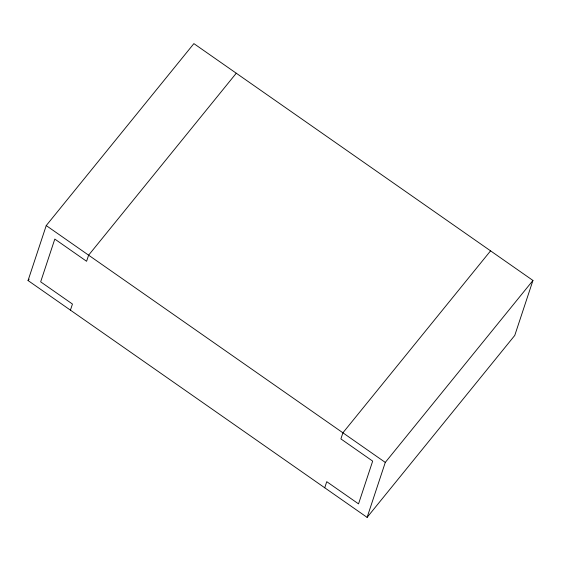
<?xml version="1.0" encoding="UTF-8"?>
<svg xmlns="http://www.w3.org/2000/svg" width="561" height="561" viewBox="0 0 561 561"><rect width="100%" height="100%" fill="white"/><g stroke="black" fill="none" stroke-linecap="round" stroke-linejoin="round"><path stroke-width="0.84" d="M28.05 280.542L46.233 225.571L193.889 43.618L532.95 280.458L514.767 335.429L367.111 517.382L28.05 280.542L29.151 279.189M70.434 310.149L72.453 304.041L40.665 281.839L54.81 239.077L86.59 261.286L88.617 255.178L236.272 73.218M324.728 487.782L326.747 481.675L358.535 503.876L372.672 461.121L340.892 438.912L342.911 432.804L490.566 250.851M367.111 517.382L385.288 462.411L532.95 280.458M46.233 225.571L385.288 462.411"/></g></svg>
